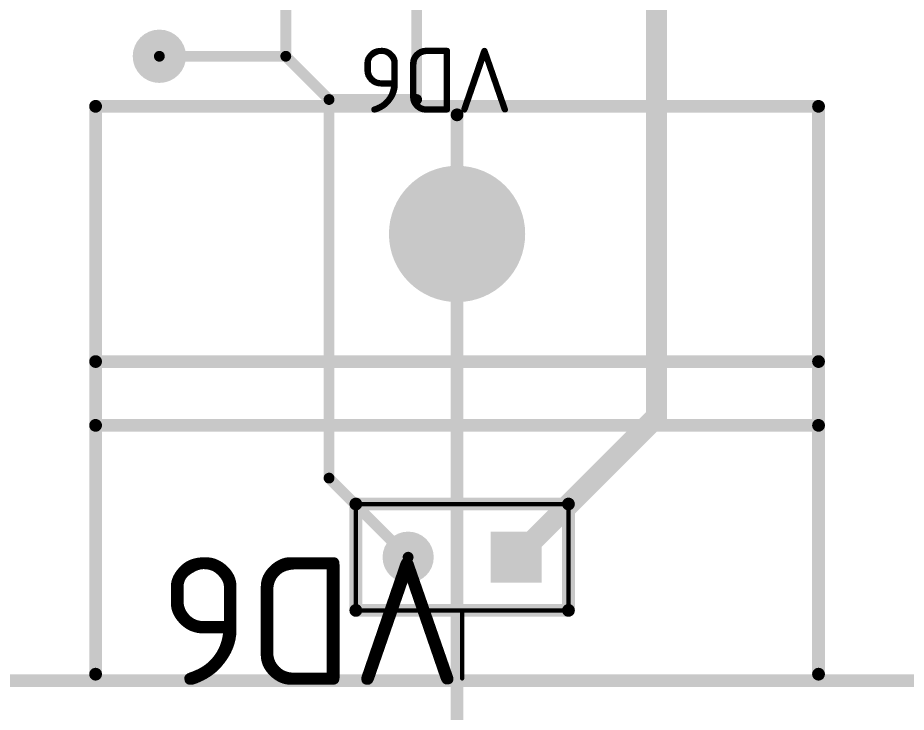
# Model space of a CAD drawing. Header units: inches. Extents: x 0 to 220, y -79 to 15.
# Drawn here: x 120.67 to 141.56, y -50.74 to -34.42 of the extents above; entities that cross this region are included whole.
import ezdxf

# ---------------------------------------------------------------- set-up
doc = ezdxf.new("R2010")
doc.units = ezdxf.units.IN
for name, color, linetype in [('Bottom Layer- Bottom', 5, 'Continuous'), ('Bottom Solder- Bot Mask', 6, 'Continuous'), ('Mechanical 1- Top Assy', 6, 'Continuous'), ('Mechanical 13', 56, 'Continuous'), ('Multi-Layer', 9, 'Continuous'), ('Top Layer- Top', 1, 'Continuous'), ('Top Overlay- Top Silk', 2, 'Continuous'), ('Top Solder- Top Mask', 216, 'Continuous')]:
    doc.layers.add(name, color=color, linetype=linetype)
doc.styles.add('GOST type B', font='', dxfattribs={"height": 0.2})
doc.styles.get('GOST type B').set_extended_font_data('GOST type B')

# ---------------------------------------------------------------- blocks, each defined once
blk = doc.blocks.new('SFH203_24')
at = {"layer": 'Bottom Layer- Bottom'}
blk.add_hatch(color=7, dxfattribs=at).paths.add_polyline_path([(-1.77, 0.5), (-0.77, 0.5), (-0.77, -0.5), (-1.77, -0.5)])
h = blk.add_hatch(color=7, dxfattribs=at)
edge = h.paths.add_edge_path()
edge.add_arc((1.27, 0), 0.5, 0, 360)
at = {"layer": 'Bottom Solder- Bot Mask'}
blk.add_hatch(color=7, dxfattribs=at).paths.add_polyline_path([(-1.872, 0.602), (-0.668, 0.602), (-0.668, -0.602), (-1.872, -0.602)])
h = blk.add_hatch(color=7, dxfattribs=at)
edge = h.paths.add_edge_path()
edge.add_arc((1.27, 0), 0.602, 0, 360)
at = {"layer": 'Multi-Layer'}
blk.add_hatch(color=9, dxfattribs=at).paths.add_polyline_path([(-1.77, 0.5), (-0.77, 0.5), (-0.77, -0.5), (-1.77, -0.5)])
h = blk.add_hatch(color=9, dxfattribs=at)
edge = h.paths.add_edge_path()
edge.add_arc((1.27, 0), 0.5, 0, 360)
at = {"layer": 'Top Layer- Top'}
blk.add_hatch(color=7, dxfattribs=at).paths.add_polyline_path([(-1.77, 0.5), (-0.77, 0.5), (-0.77, -0.5), (-1.77, -0.5)])
h = blk.add_hatch(color=7, dxfattribs=at)
edge = h.paths.add_edge_path()
edge.add_arc((1.27, 0), 0.5, 0, 360)
at = {"layer": 'Top Solder- Top Mask'}
blk.add_hatch(color=7, dxfattribs=at).paths.add_polyline_path([(-1.872, 0.602), (-0.668, 0.602), (-0.668, -0.602), (-1.872, -0.602)])
h = blk.add_hatch(color=7, dxfattribs=at)
edge = h.paths.add_edge_path()
edge.add_arc((1.27, 0), 0.602, 0, 360)
at = {"layer": 'Mechanical 13'}
for points in [[(-2.5, 1.25, 0.1, 0.1, 0), (-2.5, -1.25, 0.1, 0.1, 0)], [(2.5, 1.25, 0.1, 0.1, 0), (-2.5, 1.25, 0.1, 0.1, 0)], [(2.5, 1.25, 0.1, 0.1, 0), (2.5, -1.25, 0.1, 0.1, 0)], [(2.5, -1.25, 0.1, 0.1, 0), (-2.5, -1.25, 0.1, 0.1, 0)]]:
    blk.add_lwpolyline(points, format="xyseb", dxfattribs=at)
for points in [[(-2.525, 1.25, 0.05, 0.05, 1), (-2.475, 1.25, 0.05, 0.05, 1)], [(-2.525, 1.25, 0.05, 0.05, 1), (-2.475, 1.25, 0.05, 0.05, 1)], [(2.475, 1.25, 0.05, 0.05, 1), (2.525, 1.25, 0.05, 0.05, 1)], [(2.475, 1.25, 0.05, 0.05, 1), (2.525, 1.25, 0.05, 0.05, 1)], [(-2.525, -1.25, 0.05, 0.05, 1), (-2.475, -1.25, 0.05, 0.05, 1)], [(-2.525, -1.25, 0.05, 0.05, 1), (-2.475, -1.25, 0.05, 0.05, 1)], [(2.475, -1.25, 0.05, 0.05, 1), (2.525, -1.25, 0.05, 0.05, 1)], [(2.475, -1.25, 0.05, 0.05, 1), (2.525, -1.25, 0.05, 0.05, 1)]]:
    blk.add_lwpolyline(points, format="xyseb", close=True, dxfattribs=at)
at = {"layer": 'Top Overlay- Top Silk'}
for points in [[(0, 2.85, 0.1, 0.1, 0), (0, 1.25, 0.1, 0.1, 0)], [(2.5, 1.25, 0.3, 0.3, 0), (-2.5, 1.25, 0.3, 0.3, 0)], [(-2.5, 1.25, 0.3, 0.3, 0), (-2.5, -1.25, 0.3, 0.3, 0)], [(2.5, 1.25, 0.3, 0.3, 0), (2.5, -1.25, 0.3, 0.3, 0)], [(2.5, -1.25, 0.3, 0.3, 0), (-2.5, -1.25, 0.3, 0.3, 0)]]:
    blk.add_lwpolyline(points, format="xyseb", dxfattribs=at)
for points in [[(-0.025, 2.85, 0.05, 0.05, 1), (0.025, 2.85, 0.05, 0.05, 1)], [(-2.575, 1.25, 0.15, 0.15, 1), (-2.425, 1.25, 0.15, 0.15, 1)], [(-2.575, 1.25, 0.15, 0.15, 1), (-2.425, 1.25, 0.15, 0.15, 1)], [(-0.025, 1.25, 0.05, 0.05, 1), (0.025, 1.25, 0.05, 0.05, 1)], [(2.425, 1.25, 0.15, 0.15, 1), (2.575, 1.25, 0.15, 0.15, 1)], [(2.425, 1.25, 0.15, 0.15, 1), (2.575, 1.25, 0.15, 0.15, 1)], [(-2.575, -1.25, 0.15, 0.15, 1), (-2.425, -1.25, 0.15, 0.15, 1)], [(-2.575, -1.25, 0.15, 0.15, 1), (-2.425, -1.25, 0.15, 0.15, 1)], [(2.425, -1.25, 0.15, 0.15, 1), (2.575, -1.25, 0.15, 0.15, 1)], [(2.425, -1.25, 0.15, 0.15, 1), (2.575, -1.25, 0.15, 0.15, 1)]]:
    blk.add_lwpolyline(points, format="xyseb", close=True, dxfattribs=at)
at = {"layer": 'Mechanical 13', "style": 'GOST type B'}
blk.add_text('VD6', height=3, dxfattribs=at).set_placement((0, 0))
blk = doc.blocks.new('________64')
at = {"layer": 'Bottom Layer- Bottom'}
h = blk.add_hatch(color=7, dxfattribs=at)
edge = h.paths.add_edge_path()
edge.add_arc((39, 8.5), 1.5, 0, 360)
at = {"layer": 'Bottom Solder- Bot Mask'}
h = blk.add_hatch(color=7, dxfattribs=at)
edge = h.paths.add_edge_path()
edge.add_arc((39, 8.5), 1.602, 0, 360)
at = {"layer": 'Multi-Layer'}
h = blk.add_hatch(color=9, dxfattribs=at)
edge = h.paths.add_edge_path()
edge.add_arc((39, 8.5), 1.5, 0, 360)
at = {"layer": 'Top Layer- Top'}
h = blk.add_hatch(color=7, dxfattribs=at)
edge = h.paths.add_edge_path()
edge.add_arc((39, 8.5), 1.5, 0, 360)
at = {"layer": 'Top Solder- Top Mask'}
h = blk.add_hatch(color=7, dxfattribs=at)
edge = h.paths.add_edge_path()
edge.add_arc((39, 8.5), 1.602, 0, 360)
at = {"layer": 'Mechanical 1- Top Assy'}
blk.add_lwpolyline([(0.1, 8.5, 0.3, 0.3, 0), (41.8, 8.5, 0.3, 0.3, 0)], format="xyseb", dxfattribs=at)
blk.add_lwpolyline([(41.725, 8.5, 0.15, 0.15, 1), (41.875, 8.5, 0.15, 0.15, 1)], format="xyseb", close=True, dxfattribs=at)
at = {"layer": 'Top Overlay- Top Silk'}
for points in [[(28.65, 17, 0.3, 0.3, 0), (42, 17, 0.3, 0.3, 0)], [(34.5, 17, 0.3, 0.3, 0), (34.5, 0, 0.3, 0.3, 0)], [(36, 17, 0.3, 0.3, 0), (36, 0, 0.3, 0.3, 0)], [(42, 17, 0.3, 0.3, 0), (42, 0, 0.3, 0.3, 0)], [(28.65, 0, 0.3, 0.3, 0), (42, 0, 0.3, 0.3, 0)]]:
    blk.add_lwpolyline(points, format="xyseb", dxfattribs=at)
for points in [[(28.575, 17, 0.15, 0.15, 1), (28.725, 17, 0.15, 0.15, 1)], [(34.425, 17, 0.15, 0.15, 1), (34.575, 17, 0.15, 0.15, 1)], [(35.925, 17, 0.15, 0.15, 1), (36.075, 17, 0.15, 0.15, 1)], [(41.925, 17, 0.15, 0.15, 1), (42.075, 17, 0.15, 0.15, 1)], [(41.925, 17, 0.15, 0.15, 1), (42.075, 17, 0.15, 0.15, 1)], [(28.575, 0, 0.15, 0.15, 1), (28.725, 0, 0.15, 0.15, 1)], [(34.425, 0, 0.15, 0.15, 1), (34.575, 0, 0.15, 0.15, 1)], [(35.925, 0, 0.15, 0.15, 1), (36.075, 0, 0.15, 0.15, 1)], [(41.925, 0, 0.15, 0.15, 1), (42.075, 0, 0.15, 0.15, 1)], [(41.925, 0, 0.15, 0.15, 1), (42.075, 0, 0.15, 0.15, 1)]]:
    blk.add_lwpolyline(points, format="xyseb", close=True, dxfattribs=at)

msp = doc.modelspace()

# ---------------------------------------------------------------- hatches: boundary and pattern name
at = {"layer": 'Bottom Layer- Bottom'}
h = msp.add_hatch(color=7, dxfattribs=at)
edge = h.paths.add_edge_path()
edge.add_arc((124, -35.323), 0.525, 0, 360)
at = {"layer": 'Bottom Solder- Bot Mask'}
h = msp.add_hatch(color=7, dxfattribs=at)
edge = h.paths.add_edge_path()
edge.add_arc((124, -35.323), 0.627, 0, 360)
at = {"layer": 'Multi-Layer'}
h = msp.add_hatch(color=9, dxfattribs=at)
edge = h.paths.add_edge_path()
edge.add_arc((124, -35.323), 0.525, 0, 360)
at = {"layer": 'Top Layer- Top'}
h = msp.add_hatch(color=7, dxfattribs=at)
edge = h.paths.add_edge_path()
edge.add_arc((124, -35.323), 0.525, 0, 360)
at = {"layer": 'Top Solder- Top Mask'}
h = msp.add_hatch(color=7, dxfattribs=at)
edge = h.paths.add_edge_path()
edge.add_arc((124, -35.323), 0.627, 0, 360)

# ---------------------------------------------------------------- linework, layer by layer
at = {"layer": 'Mechanical 1- Top Assy'}
msp.add_lwpolyline([(0, -50, 0.2, 0.2, 0), (220, -50, 0.2, 0.2, 0)], format="xyseb", dxfattribs=at)
at = {"layer": 'Mechanical 13'}
msp.add_lwpolyline([(0, -50, 0.3, 0.3, 0), (220, -50, 0.3, 0.3, 0)], format="xyseb", dxfattribs=at)
at = {"layer": 'Top Layer- Top'}
for points in [[(126.973, -35.323, 0.254, 0.254, 0), (126.973, -32.373, 0.254, 0.254, 0)], [(130.05, -36.34, 0.254, 0.254, 0), (130.05, -32.59, 0.254, 0.254, 0)], [(135.69, -43.8, 0.5, 0.5, 0), (135.69, -33.475, 0.5, 0.5, 0)], [(124, -35.323, 0.254, 0.254, 0), (126.973, -35.323, 0.254, 0.254, 0)], [(126.973, -35.323, 0.254, 0.254, 0), (127.99, -36.34, 0.254, 0.254, 0)], [(127.99, -45.24, 0.254, 0.254, 0), (127.99, -36.34, 0.254, 0.254, 0)], [(127.99, -36.34, 0.254, 0.254, 0), (130.05, -36.34, 0.254, 0.254, 0)], [(132.39, -47.1, 0.5, 0.5, 0), (135.69, -43.8, 0.5, 0.5, 0)], [(127.99, -45.24, 0.254, 0.254, 0), (129.85, -47.1, 0.254, 0.254, 0)]]:
    msp.add_lwpolyline(points, format="xyseb", dxfattribs=at)
for points in [[(123.936, -35.323, 0.127, 0.127, 1), (124.063, -35.323, 0.127, 0.127, 1)], [(126.909, -35.323, 0.127, 0.127, 1), (127.036, -35.323, 0.127, 0.127, 1)], [(126.909, -35.323, 0.127, 0.127, 1), (127.036, -35.323, 0.127, 0.127, 1)], [(126.909, -35.323, 0.127, 0.127, 1), (127.036, -35.323, 0.127, 0.127, 1)], [(127.926, -36.34, 0.127, 0.127, 1), (128.053, -36.34, 0.127, 0.127, 1)], [(127.926, -36.34, 0.127, 0.127, 1), (128.053, -36.34, 0.127, 0.127, 1)], [(127.926, -36.34, 0.127, 0.127, 1), (128.053, -36.34, 0.127, 0.127, 1)], [(129.986, -36.34, 0.127, 0.127, 1), (130.113, -36.34, 0.127, 0.127, 1)], [(129.986, -36.34, 0.127, 0.127, 1), (130.113, -36.34, 0.127, 0.127, 1)], [(135.565, -43.8, 0.25, 0.25, 1), (135.815, -43.8, 0.25, 0.25, 1)], [(135.565, -43.8, 0.25, 0.25, 1), (135.815, -43.8, 0.25, 0.25, 1)], [(127.926, -45.24, 0.127, 0.127, 1), (128.053, -45.24, 0.127, 0.127, 1)], [(127.926, -45.24, 0.127, 0.127, 1), (128.053, -45.24, 0.127, 0.127, 1)], [(129.786, -47.1, 0.127, 0.127, 1), (129.913, -47.1, 0.127, 0.127, 1)], [(132.265, -47.1, 0.25, 0.25, 1), (132.515, -47.1, 0.25, 0.25, 1)]]:
    msp.add_lwpolyline(points, format="xyseb", close=True, dxfattribs=at)

# ---------------------------------------------------------------- block references
for name, p, rotation in [('________64', (139.5, -78.5), 90), ('SFH203_24', (131.12, -47.1), 180)]:
    msp.add_blockref(name, p, dxfattribs=dict(rotation=rotation))

# ---------------------------------------------------------------- texts
at = {"layer": 'Top Overlay- Top Silk', "style": 'GOST type B'}
msp.add_text('VD6', height=1.524, rotation=180, dxfattribs=at).set_placement((132.302, -35.124))

doc.saveas('drawing.dxf')
